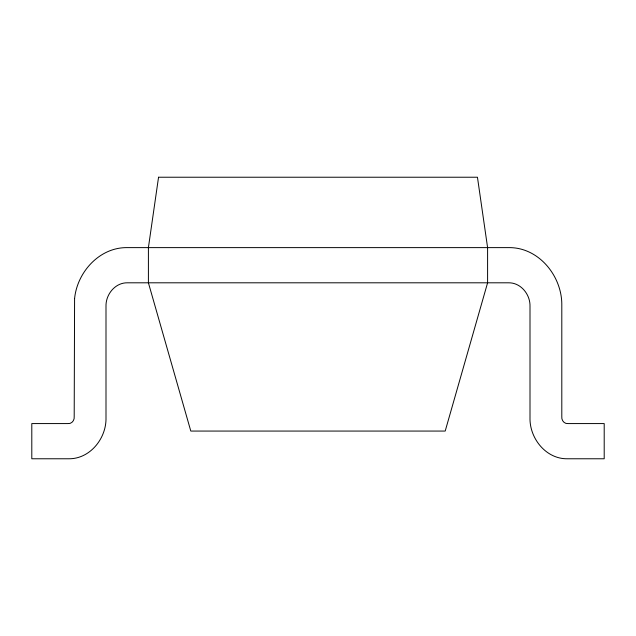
<?xml version="1.0" encoding="UTF-8"?>
<svg xmlns="http://www.w3.org/2000/svg" width="636" height="636" viewBox="0 0 636 636"><rect width="100%" height="100%" fill="white"/><g stroke="black" fill="none" stroke-linecap="round" stroke-linejoin="round"><path stroke-width="0.95" d="M74.587 298.602L74.197 416.556C74.698 420.229 71.765 424.085 67.861 423.576L31.8 423.576L31.8 458.771L68.903 458.771C90.225 458.93 106.554 438.14 105.997 417.709L105.997 306.266C105.679 294.595 115.013 282.718 127.2 282.805L508.8 282.805C520.987 282.718 530.321 294.595 530.003 306.266L530.003 417.709C529.446 438.14 545.775 458.93 567.097 458.771L604.2 458.771L604.2 423.576L568.139 423.576C564.235 424.085 561.302 420.229 561.803 416.556L561.803 305.121C562.137 276.668 539.463 247.905 509.841 247.619L126.159 247.619C98.938 247.873 77.147 272.47 74.587 298.602M158.547 177.229L148.403 247.619L148.403 282.805L190.8 431.065L445.2 431.065L487.597 282.805L487.597 247.619L477.453 177.229L158.547 177.229"/></g></svg>
